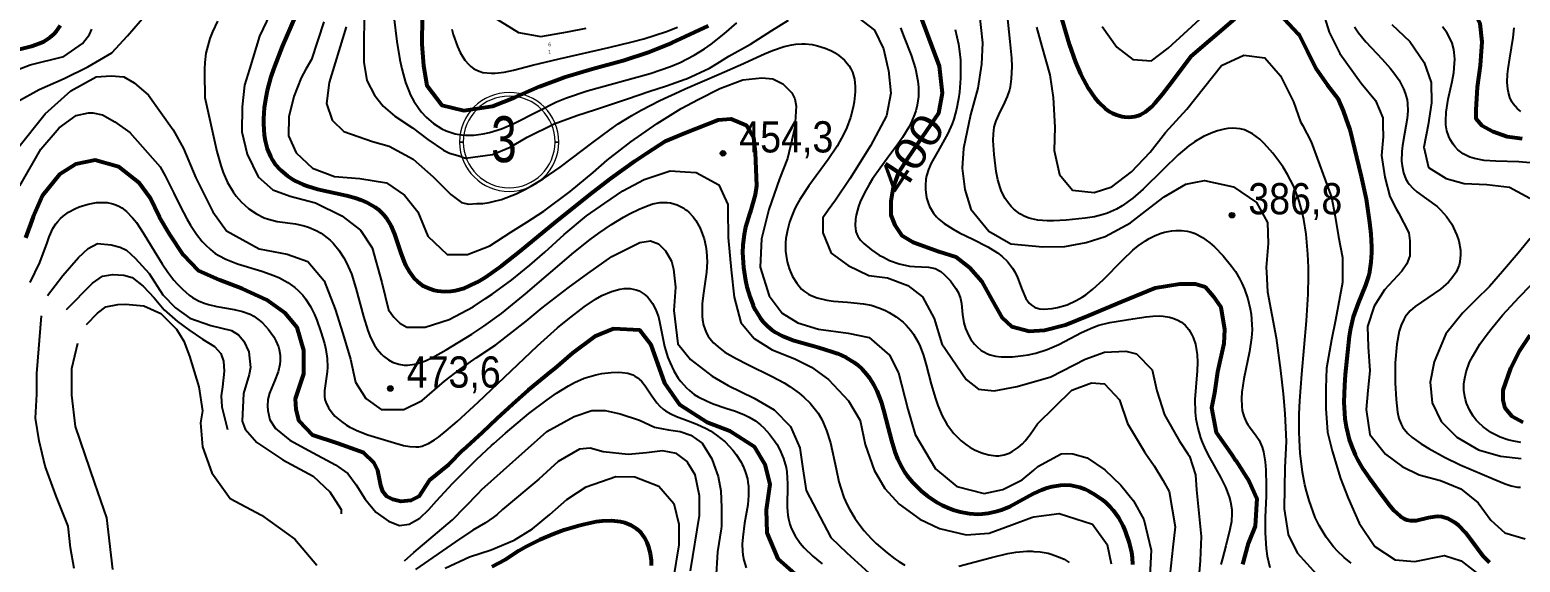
# Model space of a CAD drawing. Header units: metres. Extents: x 545098 to 555652, y 1854398 to 1862642.
# Drawn here: x 549047 to 549858, y 1859486 to 1859776 of the extents above; entities that cross this region are included whole.
import ezdxf
from ezdxf.enums import TextEntityAlignment as Align

# ---------------------------------------------------------------- set-up
doc = ezdxf.new("R2010")
doc.units = ezdxf.units.M
doc.header["$LTSCALE"] = 6.8
for name, color, linetype, lineweight in [('1', 7, 'Continuous', 25), ('2', 7, 'Continuous', 53), ('5', 7, 'Continuous', 13), ('53', 7, 'Continuous', 13)]:
    doc.layers.add(name, color=color, linetype=linetype, lineweight=lineweight)
doc.layers.add('4', color=7, linetype='Continuous')
doc.layers.add('54', color=7, linetype='Continuous')

msp = doc.modelspace()

# ---------------------------------------------------------------- hatches: boundary and pattern name
at = {"layer": '5'}
for points in [[(549425.56, 1859708.25, 1), (549422.56, 1859708.25, 1)], [(549702.73, 1859674.57, 1), (549699.73, 1859674.57, 1)], [(549244.44, 1859580.18, 1), (549241.44, 1859580.18, 1)]]:
    msp.add_hatch(color=256, dxfattribs=at).paths.add_polyline_path(points)

# ---------------------------------------------------------------- linework, layer by layer
at = {"layer": '1'}
for points in [[(549766.16, 1859485.12), (549762.3, 1859488.2), (549758.71, 1859491.61), (549756.48, 1859494.05), (549752.47, 1859499.26), (549748.71, 1859505.59), (549746.61, 1859510), (549745.38, 1859513), (549743.26, 1859519.11), (549741.82, 1859524.23), (549740.99, 1859527.66), (549739.67, 1859534.58), (549738.4, 1859545.05), (549737.97, 1859552.1), (549737.84, 1859556.83), (549737.92, 1859566.34), (549738.21, 1859573.51), (549739.24, 1859587.95), (549741.84, 1859617.04), (549742.74, 1859631.62), (549742.97, 1859641.33), (549742.95, 1859643.57), (549742.93, 1859646.17), (549742.65, 1859653.42), (549741.64, 1859664.26), (549740.34, 1859672.32), (549739.48, 1859676.3), (549737.89, 1859682.15), (549735.9, 1859687.82), (549734.73, 1859690.57), (549731.56, 1859696.74), (549729.11, 1859700.71), (549727.32, 1859703.31), (549723.41, 1859708.42), (549718.86, 1859713.57), (549716.39, 1859715.92), (549712.41, 1859718.91), (549709.57, 1859720.43), (549708.1, 1859721.01), (549705.8, 1859721.64), (549701.73, 1859721.99), (549698.94, 1859721.78), (549697.08, 1859721.49), (549693.41, 1859720.58), (549690.74, 1859719.67), (549685.66, 1859717.37), (549680.88, 1859714.5), (549680.73, 1859714.39), (549677.83, 1859712.34), (549672.01, 1859707.51), (549663.72, 1859699.52), (549652.88, 1859688.75), (549647.27, 1859683.87), (549641.37, 1859679.64), (549638.28, 1859677.86), (549633.41, 1859675.67), (549631.1, 1859674.89), (549626.31, 1859673.7), (549621.34, 1859672.88), (549611.05, 1859671.9), (549604.09, 1859671.48), (549600.64, 1859671.46), (549595.59, 1859671.85), (549592.32, 1859672.52), (549590.74, 1859672.99), (549588.41, 1859673.91), (549585.73, 1859675.37), (549582.46, 1859677.84), (549581, 1859679.26), (549578.93, 1859681.79), (549577.75, 1859683.61), (549575.82, 1859687.52), (549575.05, 1859689.59), (549573.81, 1859693.91), (549572.92, 1859698.41), (549571.78, 1859707.63), (549571.26, 1859715.23), (549571.35, 1859718.92), (549571.84, 1859722.51), (549572.27, 1859724.26), (549572.83, 1859725.97), (549574.27, 1859729.31), (549577.62, 1859735.91), (549579.1, 1859739.26), (549580.12, 1859742.4), (549580.63, 1859744.53), (549581.27, 1859748.89), (549581.5, 1859755.59), (549581.29, 1859760.13), (549580.44, 1859769.26), (549577.36, 1859799.07)], [(549745.99, 1859800.69), (549754.16, 1859774.25), (549759.93, 1859762.71), (549771.54, 1859746.44), (549779.41, 1859737.04), (549783.44, 1859727.59), (549783.47, 1859723.57), (549783.53, 1859717.24), (549782.63, 1859707.09), (549784.49, 1859695.35), (549787.17, 1859684.68), (549790.73, 1859678.01), (549791.88, 1859675.85), (549797.59, 1859664.93), (549798.13, 1859660.57), (549798.13, 1859652.38), (549796.5, 1859648.01), (549793.77, 1859644.19), (549784.26, 1859634.01), (549778.74, 1859625.01), (549775.06, 1859613.98), (549775.46, 1859602.82), (549776.39, 1859589.9), (549775.24, 1859579.18), (549774.27, 1859568.7), (549776.24, 1859555.16), (549784.81, 1859544.46), (549793.97, 1859537.67), (549803.17, 1859533.13), (549814.75, 1859530.16), (549825.88, 1859525.64), (549835.26, 1859517.91), (549842.17, 1859508.5), (549849.86, 1859501.53), (549860.92, 1859498.39)], [(549039.87, 1859736.54), (549051.76, 1859743.03), (549065.28, 1859748.98), (549078.25, 1859755.47), (549091.22, 1859763.05), (549099.87, 1859772.24), (549110.09, 1859784.27)], [(549177.55, 1859784.18), (549171.73, 1859772.06), (549166.24, 1859754.13), (549163.57, 1859745.39), (549162.3, 1859733.66), (549162.06, 1859720), (549164.97, 1859707.83), (549170.9, 1859695.55), (549178.9, 1859688.44), (549188.36, 1859685), (549202.13, 1859681.28), (549216.45, 1859674.31), (549226.61, 1859666.35), (549233, 1859656.83), (549238.31, 1859637.97), (549241.88, 1859623.03), (549244.9, 1859619.07), (549248.18, 1859615.79), (549252, 1859613.61), (549261.82, 1859613.61), (549275.02, 1859617.71), (549288.12, 1859624.7), (549294.73, 1859629.18), (549298.37, 1859631.65), (549309.17, 1859639.31), (549318.82, 1859647.3), (549326.98, 1859654.48), (549337.55, 1859664.01), (549349.78, 1859674.22), (549359.72, 1859681.13), (549369.52, 1859687.88), (549381.13, 1859694.05), (549395.3, 1859698.78), (549403.56, 1859698.22), (549409.52, 1859697.82), (549421.76, 1859691.07), (549426.7, 1859680.41), (549426.72, 1859677.25), (549426.82, 1859662.52), (549428.5, 1859644.81), (549430.15, 1859629.95), (549433.74, 1859616.12), (549441.13, 1859607.51), (549450.93, 1859601.25), (549463.25, 1859596.41), (549472.37, 1859591.81), (549481.58, 1859585.17), (549492.51, 1859573.5), (549498.74, 1859562.68), (549501.59, 1859549.72), (549506.47, 1859535.72), (549512.27, 1859525.81), (549519.97, 1859517.24), (549531.29, 1859508.94), (549542.04, 1859503.91), (549556.57, 1859500.45), (549568.97, 1859501.49), (549581.44, 1859505.86), (549592.03, 1859510), (549593.27, 1859510.25), (549607.17, 1859512.06), (549625.3, 1859506.29), (549633.3, 1859495.21)], [(549228.92, 1859785.36), (549228.5, 1859771.47), (549228.5, 1859758), (549230.18, 1859747.89), (549234.39, 1859739.9), (549239.01, 1859734), (549245.33, 1859728.53), (549255, 1859722.21), (549263.42, 1859715.9), (549271.83, 1859710.01), (549275.2, 1859708.32), (549279.7, 1859707.1), (549283.93, 1859705.69), (549298.5, 1859707.63), (549308.27, 1859711.71), (549317.41, 1859717.13), (549332.18, 1859724.29), (549344.58, 1859728.81), (549354.59, 1859732.13), (549372.02, 1859738.01), (549383.69, 1859741.98), (549393.25, 1859745.09), (549403.56, 1859748.62), (549404.16, 1859748.83), (549416.72, 1859754.63), (549420.97, 1859757.25), (549427.32, 1859761.16), (549439.02, 1859767.66), (549450.61, 1859775.09), (549459.73, 1859780.82)], [(549495.04, 1859784.29), (549506.58, 1859775.35), (549511.48, 1859765.2), (549513.33, 1859757.25), (549513.56, 1859756.24), (549514.22, 1859753.4), (549515.43, 1859741.11), (549513.19, 1859728.75), (549504.33, 1859712.35), (549493.11, 1859694.42), (549485.28, 1859682.85), (549481.31, 1859677.25), (549478.4, 1859673.1), (549478.43, 1859664.96), (549482.94, 1859653.99), (549492.17, 1859647.14), (549503.45, 1859641.7), (549513.58, 1859640.55), (549524.71, 1859636.36), (549532.77, 1859630.05), (549539.12, 1859618.3), (549543.33, 1859604.54), (549556.45, 1859585.13), (549563.18, 1859579.84), (549571.83, 1859578.88), (549584.33, 1859581.28), (549602.59, 1859586.57), (549621.33, 1859596.19), (549631.91, 1859600.04), (549643.44, 1859600.52), (549649.21, 1859599.08), (549657.86, 1859590.42), (549660.26, 1859578.88), (549664.59, 1859565.9), (549672.76, 1859551.47), (549677.18, 1859544.63), (549678.04, 1859543.29), (549681.41, 1859533.2), (549681.89, 1859525.02), (549684.5, 1859499.67), (549683.88, 1859486.6), (549682.84, 1859473)], [(549563.67, 1859785.18), (549565.37, 1859768.54), (549564.79, 1859756.84), (549562.8, 1859743.72), (549558.9, 1859729.29), (549554.97, 1859710.92), (549554.29, 1859700.15), (549555.74, 1859688.51), (549559.13, 1859677.88), (549568.8, 1859665.9), (549580.89, 1859659.07), (549598.22, 1859657.39), (549610.16, 1859657.47), (549621.87, 1859659.71), (549632.19, 1859663.07), (549645.99, 1859670.43), (549654.24, 1859676.85), (549664.39, 1859684.59), (549676.06, 1859691.4), (549680.73, 1859692.35), (549686.2, 1859693.47), (549702.16, 1859690.06), (549714.59, 1859681.54), (549720.53, 1859670.56), (549721.02, 1859659.14), (549719.95, 1859646.12), (549720.08, 1859643.57), (549720.65, 1859632.83), (549725.39, 1859607.85), (549727.73, 1859589.91), (549729.12, 1859577.23), (549730.1, 1859566.57), (549730.85, 1859551.29), (549730.02, 1859537.24), (549729.79, 1859526.11), (549729.6, 1859514.68), (549731.94, 1859500.69), (549736.8, 1859490.66), (549747.25, 1859479.1)], [(549630.61, 1859777.35), (549638.6, 1859766.14), (549647.22, 1859759.39), (549657.46, 1859758.61), (549666.46, 1859765.47), (549674.98, 1859773.31), (549685.92, 1859783.38)], [(549034.1, 1859751.5), (549046.8, 1859756.53), (549065.05, 1859761.03), (549075.23, 1859768.08), (549079.05, 1859772.99), (549080.43, 1859775.93)], [(549148.77, 1859780.31), (549146.16, 1859774.45), (549144.58, 1859770.75), (549142.4, 1859762.92), (549141.93, 1859757.7), (549141.79, 1859754.13), (549141.71, 1859751.95), (549141.9, 1859738.77), (549148.4, 1859709.26), (549150.58, 1859701.57), (549151.91, 1859697.82), (549154.3, 1859692.38), (549157.28, 1859687.27), (549159.03, 1859684.87), (549161.88, 1859681.64), (549163.44, 1859680.14), (549165.93, 1859678.05), (549169.97, 1859675.34), (549174.3, 1859673.21), (549176.56, 1859672.4), (549181.37, 1859671.23), (549191.21, 1859669.79), (549196.05, 1859668.82), (549198.41, 1859668.12), (549202.62, 1859666.31), (549205.28, 1859664.77), (549206.97, 1859663.6), (549210.13, 1859660.98), (549211.85, 1859659.26), (549214.93, 1859655.51), (549217.58, 1859651.42), (549219.12, 1859648.55), (549221.71, 1859642.56), (549224.19, 1859634.89), (549228.24, 1859619.36), (549230.67, 1859611.75), (549232.18, 1859608.03), (549234.38, 1859603.71), (549235.7, 1859601.68), (549238.04, 1859598.88), (549239.25, 1859597.76), (549241.94, 1859595.79), (549244.13, 1859594.62), (549247.57, 1859593.41), (549250.44, 1859592.98), (549252.37, 1859592.95), (549256.25, 1859593.44), (549258.19, 1859593.93), (549262.06, 1859595.29), (549265.91, 1859597.05), (549273.41, 1859601.22)], [(549206.77, 1859779.81), (549199.96, 1859759.46), (549196.99, 1859754.13), (549194.37, 1859749.42), (549190.37, 1859739.27), (549187.6, 1859728.15), (549187.43, 1859717.82), (549191.74, 1859708.52), (549200.51, 1859700.24), (549212.49, 1859695.67), (549226.26, 1859694.49), (549240.81, 1859692.15), (549250.65, 1859685.57), (549257.94, 1859676.48), (549263.36, 1859663.19), (549273.93, 1859653.22), (549284.88, 1859653.12), (549297.13, 1859657.95), (549308.6, 1859665.36), (549317.3, 1859670.71), (549326.55, 1859676.75), (549340.93, 1859687.53), (549353.3, 1859697.92), (549361.05, 1859704.57), (549373.94, 1859714.54), (549388.26, 1859724.53), (549401.39, 1859732.62), (549410.61, 1859737.55), (549422.4, 1859743.59), (549434.83, 1859748.27), (549445.32, 1859749.39), (549451.15, 1859748.94), (549456.61, 1859746.21), (549461.52, 1859741.29), (549463.15, 1859738.02), (549464, 1859733.91), (549463.19, 1859722.4), (549459.23, 1859705.43), (549454.86, 1859694.43), (549449.13, 1859677.72), (549445.06, 1859661.69), (549444.25, 1859646.22), (549449.31, 1859630.66), (549456.33, 1859621.21), (549464.9, 1859615.92), (549476.09, 1859612.52), (549492.21, 1859610.37), (549503.6, 1859607.95), (549514.75, 1859598.37), (549519.58, 1859588.65), (549524.83, 1859569), (549528.73, 1859555.21), (549539.73, 1859536.42), (549551.51, 1859526.91), (549566.26, 1859523)], [(549218.84, 1859777.26), (549209.63, 1859746.87), (549208.19, 1859735.33), (549211.28, 1859726.43), (549217.59, 1859720.12), (549233.18, 1859714.65), (549242.31, 1859712.25), (549255.29, 1859705.03), (549266.34, 1859695.42), (549275.95, 1859685.8), (549281.72, 1859681.47), (549285.57, 1859680.51), (549290.05, 1859681), (549293.39, 1859681.04), (549296.74, 1859681.48), (549298.98, 1859681.96), (549303.41, 1859683.22), (549311.39, 1859686.28), (549316.48, 1859688.72), (549319.78, 1859690.49), (549326.21, 1859694.35), (549335.5, 1859700.72), (549353.46, 1859714.43), (549362.48, 1859721.11), (549367.08, 1859724.26), (549374.46, 1859728.88), (549379.49, 1859731.74), (549389.78, 1859737.08)], [(549244.8, 1859782.62), (549246.56, 1859769.26), (549248.14, 1859759.2), (549249.14, 1859754.23), (549251.15, 1859746.94), (549252.92, 1859742.24), (549253.97, 1859739.95), (549255.77, 1859736.61), (549258.44, 1859732.61), (549259.94, 1859730.72), (549262.38, 1859728.04), (549266.46, 1859724.49), (549270.99, 1859721.63), (549273.41, 1859720.5), (549278.26, 1859718.96), (549281.61, 1859718.38), (549283.87, 1859718.17), (549288.41, 1859718.17), (549293.52, 1859718.81), (549296.87, 1859719.56), (549303.41, 1859721.66), (549310.23, 1859724.57), (549323.43, 1859731.33), (549333.41, 1859736.25), (549338.84, 1859738.51), (549350.03, 1859742.32), (549384.37, 1859751.77), (549395.41, 1859755.54), (549400.73, 1859757.76), (549408.41, 1859761.65), (549414.05, 1859765.18), (549417.69, 1859767.76), (549424.75, 1859773.34), (549431.61, 1859779.32)], [(549276.51, 1859775.82), (549277.22, 1859773.06), (549279.51, 1859766.4), (549280.97, 1859763.26), (549283.57, 1859759.03), (549285.6, 1859756.65), (549286.7, 1859755.62), (549288.47, 1859754.31), (549291.32, 1859752.94), (549293.36, 1859752.35), (549297.76, 1859751.86), (549300.1, 1859751.91), (549304.97, 1859752.47), (549310.04, 1859753.51), (549320.39, 1859756.23), (549334.8, 1859759.83), (549361.87, 1859765.87), (549374.7, 1859768.97), (549380.98, 1859770.69), (549393.31, 1859774.67), (549399.39, 1859777.01)], [(549298.95, 1859782.55), (549312.79, 1859774.02), (549324.98, 1859771.92), (549339.48, 1859774.49), (549349.49, 1859776.39)], [(549520.75, 1859776.59), (549522.69, 1859771.4), (549526.51, 1859761.65), (549528.87, 1859754.26), (549530.19, 1859747.62), (549530.53, 1859744.25), (549530.53, 1859739.26), (549529.86, 1859734.45), (549529.06, 1859731.37), (549528.38, 1859729.35), (549526.73, 1859725.42), (549525.26, 1859722.54), (549521.84, 1859716.91), (549519.28, 1859713.21), (549513.56, 1859705.51), (549509.59, 1859700.18), (549505.56, 1859694.36), (549503.68, 1859691.35)], [(549550.43, 1859775.64), (549552.3, 1859767.77), (549552.94, 1859763.79), (549553.38, 1859758.97), (549553.49, 1859755.73), (549553.37, 1859749.21), (549552.8, 1859741.63), (549552.31, 1859737.87), (549551.26, 1859732.31), (549549.75, 1859726.89), (549548.81, 1859724.26), (549546.53, 1859719.15), (549541.04, 1859709.26), (549537.52, 1859702.83), (549536.07, 1859699.5), (549534.98, 1859696.05), (549534.61, 1859694.26), (549534.27, 1859690.85), (549534.3, 1859688.54), (549534.94, 1859683.99), (549535.92, 1859680.77), (549536.57, 1859679.26), (549538.68, 1859675.73), (549540.42, 1859673.65), (549541.71, 1859672.37), (549544.56, 1859670.01), (549549.38, 1859666.91), (549552.86, 1859665.04), (549560.17, 1859661.5), (549568.39, 1859657.33), (549573.49, 1859654.13), (549575.85, 1859652.32), (549579.06, 1859649.28), (549581.8, 1859645.77), (549582.96, 1859643.81), (549584.45, 1859640.6), (549586.96, 1859633.88), (549589.04, 1859629.28), (549590.8, 1859626.75), (549591.85, 1859625.72), (549593.68, 1859624.53), (549594.6, 1859624.15), (549596.63, 1859623.66), (549598.82, 1859623.46), (549603.41, 1859623.75), (549606.21, 1859624.25), (549611.52, 1859625.82), (549616.48, 1859628.08), (549619.6, 1859629.92), (549621.61, 1859631.28), (549625.49, 1859634.26), (549631.1, 1859639.36), (549641.82, 1859650.33), (549647.29, 1859655.51), (549650.14, 1859657.87), (549654.09, 1859660.7), (549656.15, 1859661.94), (549659.36, 1859663.56), (549662.74, 1859664.84), (549664.5, 1859665.35), (549668.59, 1859666.1), (549670.68, 1859666.27), (549673.82, 1859666.24), (549676.91, 1859665.84), (549678.41, 1859665.5), (549680.73, 1859664.74), (549680.76, 1859664.73), (549682.27, 1859664.08), (549685.18, 1859662.51), (549689.26, 1859659.56), (549691.81, 1859657.3), (549696.53, 1859652.37), (549701.07, 1859646.83), (549703.09, 1859643.94), (549705.57, 1859639.76), (549706.67, 1859637.58), (549708.15, 1859634.22), (549709.95, 1859628.98), (549711.23, 1859623.53), (549711.68, 1859620.74), (549712.15, 1859615.05), (549712.18, 1859612.16), (549711.94, 1859607.78), (549710.87, 1859600.3), (549707.75, 1859585.44), (549706.65, 1859578.28), (549706.41, 1859574.82), (549706.56, 1859570.36), (549706.88, 1859568.21), (549707.69, 1859565.08), (549708.98, 1859562.09), (549709.81, 1859560.65), (549711.16, 1859558.74), (549714.13, 1859554.97)], [(549594.76, 1859776.92), (549597.67, 1859766.39), (549602.06, 1859750.99), (549603.89, 1859738.77), (549604.76, 1859722.51), (549604.46, 1859709.74), (549607.33, 1859696.69), (549614.41, 1859688.2), (549626.18, 1859687), (549635.75, 1859690.11), (549646.48, 1859698.23), (549656.76, 1859708.97), (549665.01, 1859719.64), (549676.64, 1859732.42), (549695.52, 1859756.04), (549707.66, 1859761.67), (549719.14, 1859760.31), (549727.75, 1859750.54), (549734.68, 1859736.28), (549738.62, 1859725.49), (549739.63, 1859723.57), (549744.38, 1859714.5), (549755.5, 1859684.44), (549757.42, 1859673.89), (549759.24, 1859662.86), (549761.41, 1859651.55), (549761.45, 1859643.57), (549761.48, 1859637.93), (549757.63, 1859617.48), (549755.45, 1859606.76), (549752.73, 1859591.36), (549752.32, 1859580.38), (549752.4, 1859569.29), (549753.34, 1859556.4), (549755.84, 1859546.25)], [(549768.04, 1859777.26), (549770.21, 1859773.84), (549774.11, 1859768.97), (549783.03, 1859759.54), (549787.43, 1859754.67), (549789.48, 1859752.12), (549792.26, 1859748.11), (549794.69, 1859743.49), (549795.63, 1859741.1)], [(549788.37, 1859778.4), (549798.14, 1859769.23), (549805.94, 1859757.78), (549809.73, 1859746.82), (549809.89, 1859735.83), (549808.14, 1859723.87), (549805.67, 1859711.71), (549808.2, 1859700.59), (549817.92, 1859694.51), (549827.64, 1859691.85), (549840.11, 1859691.23), (549852.35, 1859689.84), (549863.53, 1859683.94)], [(549857.47, 1859703.66), (549844.9, 1859703.95), (549838.59, 1859704.43), (549833.29, 1859705.43), (549830.75, 1859706.25), (549827.17, 1859708.02), (549824.32, 1859710.21), (549822.65, 1859711.94), (549821.65, 1859713.19), (549819.99, 1859715.83), (549819.27, 1859717.36), (549818.25, 1859720.52), (549817.72, 1859723.8), (549817.62, 1859726.04), (549817.86, 1859730.63), (549819.05, 1859737.74), (549821.16, 1859747.46), (549822.02, 1859752.33), (549822.5, 1859757.17), (549822.53, 1859759.56), (549822.27, 1859763.11), (549821.99, 1859764.84), (549821.08, 1859768.22), (549820.13, 1859770.66), (549818.27, 1859774.11), (549815.97, 1859777.21)], [(549858.54, 1859731.07), (549856.67, 1859732.56), (549854.33, 1859735.17), (549853.62, 1859736.29), (549852.51, 1859738.73), (549851.76, 1859741.38), (549851.44, 1859743.22), (549851.16, 1859747), (549851.3, 1859751.37), (549851.6, 1859754.28), (549852.51, 1859760.06), (549854.45, 1859771.31), (549854.84, 1859776.67)], [(549389.78, 1859737.08), (549400.32, 1859742.02), (549403.56, 1859743.43), (549421.95, 1859751.4), (549435.19, 1859757.25), (549438.41, 1859758.67), (549446.77, 1859762.49), (549450.98, 1859764.24), (549457.33, 1859766.39), (549461.62, 1859767.36), (549463.78, 1859767.67), (549467.04, 1859767.88), (549468.92, 1859767.85), (549472.7, 1859767.46), (549475.53, 1859766.89), (549479.72, 1859765.56), (549483.11, 1859764.05), (549484.75, 1859763.15), (549487.08, 1859761.64), (549490.21, 1859759.01), (549491.68, 1859757.25), (549492.76, 1859755.95), (549493.77, 1859754.26), (549494.58, 1859752.47), (549495.63, 1859748.66), (549496.05, 1859744.61), (549496.03, 1859741.84), (549495.44, 1859736.29), (549494.9, 1859733.37), (549493.43, 1859727.72), (549491.48, 1859722.31), (549489.93, 1859718.82), (549486.3, 1859712.14), (549481.39, 1859704.83), (549470.78, 1859690.62), (549465.92, 1859683.18), (549463.78, 1859679.26), (549462.9, 1859677.25), (549461.33, 1859673.68), (549460.32, 1859670.79), (549459.14, 1859666.36), (549458.39, 1859661.85), (549458.2, 1859659.57), (549458.21, 1859654.99), (549458.42, 1859652.69), (549459.02, 1859649.26), (549460.09, 1859645.55), (549460.77, 1859643.73), (549461.99, 1859641.11), (549464.22, 1859637.49), (549466.91, 1859634.37), (549468.41, 1859633.06), (549470.56, 1859631.61), (549472.08, 1859630.8), (549475.31, 1859629.53), (549480.56, 1859628.31), (549484.25, 1859627.82), (549491.9, 1859627.2), (549500.53, 1859626.34), (549504.69, 1859625.54), (549509.56, 1859624.01), (549512.65, 1859622.67), (549514.64, 1859621.64), (549518.46, 1859619.26), (549522.2, 1859616.36), (549523.9, 1859614.75), (549526.42, 1859611.85), (549527.89, 1859609.79), (549530.39, 1859605.36), (549531.45, 1859603.03), (549533.27, 1859598.15), (549534.81, 1859593.07), (549537.52, 1859582.57), (549539.73, 1859574.71), (549541.04, 1859570.87), (549543.41, 1859565.31), (549545.92, 1859560.83), (549547.35, 1859558.71), (549549.72, 1859555.7), (549553.78, 1859551.65), (549556.81, 1859549.3), (549558.43, 1859548.24), (549560.98, 1859546.82), (549564.42, 1859545.32), (549566.19, 1859544.72), (549568.85, 1859544.04), (549572.73, 1859543.58), (549574.25, 1859543.61), (549577.15, 1859544.05), (549579.86, 1859544.97), (549581.58, 1859545.81), (549584.83, 1859548.03), (549587.11, 1859550.1), (549588.57, 1859551.65), (549591.38, 1859555.11), (549595.37, 1859560.99), (549614.12, 1859579.36), (549624.7, 1859583.21), (549631.91, 1859582.73), (549640.08, 1859574.07), (549644.4, 1859561.09)], [(549039.85, 1859710.82), (549054.96, 1859729.77), (549068.9, 1859742.27), (549082.83, 1859749.97), (549091, 1859750.45), (549097.73, 1859749.97), (549103.5, 1859746.6), (549111.19, 1859739.87), (549124.69, 1859720.99), (549130.35, 1859710.9), (549137.06, 1859694.92), (549146.29, 1859676.38), (549153.73, 1859666.04), (549171.56, 1859656.32), (549186.81, 1859653.42), (549198.08, 1859649.4), (549206.99, 1859638.76), (549212.81, 1859623.45), (549217.13, 1859610.19), (549221.2, 1859596.26), (549224.01, 1859583.6), (549229.56, 1859574.83), (549237.98, 1859568.67), (549250.28, 1859568.67), (549260.26, 1859573.59), (549272.46, 1859584.11), (549281.01, 1859590.7), (549289.59, 1859596.98), (549300.47, 1859604.01), (549316.98, 1859616.8), (549325.6, 1859624.19), (549339.8, 1859635.11), (549350.42, 1859642.91), (549363.57, 1859652.12), (549378.82, 1859659.68), (549384.57, 1859660.55), (549388.93, 1859658.91), (549392.75, 1859655.09), (549396.03, 1859649.63), (549397.12, 1859645.26), (549398.26, 1859635.42), (549397.28, 1859622.62), (549399.49, 1859604.5), (549406.39, 1859595.98), (549418.27, 1859586.97), (549426.98, 1859581.84), (549441.12, 1859575.01), (549451.9, 1859568.55), (549460.93, 1859559.51), (549465.98, 1859547.92), (549467.53, 1859536.53), (549469.29, 1859524.7), (549482.87, 1859499.08), (549491.51, 1859490.63), (549503.44, 1859479.87)], [(549795.63, 1859741.1), (549796.61, 1859737.46), (549796.89, 1859735.44), (549797.01, 1859731.4), (549796.64, 1859727.31), (549795.16, 1859718.97), (549794.06, 1859712.54), (549793.72, 1859709.26), (549793.65, 1859704.01), (549793.89, 1859701.42), (549794.66, 1859697.7), (549795.97, 1859694.27), (549796.85, 1859692.7), (549797.7, 1859691.49), (549799.69, 1859689.27), (549801.99, 1859687.25), (549807.11, 1859683.55), (549812.91, 1859679.26), (549814.77, 1859677.57), (549818.1, 1859673.85), (549820.89, 1859669.74), (549822.88, 1859665.79), (549823.7, 1859663.73), (549824.71, 1859660.55), (549825.65, 1859655.5), (549825.77, 1859652.97), (549825.41, 1859649.26), (549824.9, 1859647.32), (549823.26, 1859643.63), (549820.93, 1859640.21), (549819.07, 1859638.09), (549814.81, 1859634.26), (549800.99, 1859624.86), (549798.36, 1859622.56), (549797.18, 1859621.31), (549795.63, 1859619.26), (549794.77, 1859617.83), (549793.38, 1859614.71), (549792.35, 1859611.34), (549791.05, 1859604.26), (549790.17, 1859594.23), (549790.04, 1859587.64), (549790.13, 1859583.23), (549790.63, 1859574.26), (549791.41, 1859567.24), (549792.19, 1859563.87), (549793.38, 1859560.72), (549794.17, 1859559.26), (549794.99, 1859558.03), (549796.93, 1859555.77), (549799.18, 1859553.72), (549804.25, 1859550.1), (549808.44, 1859547.49), (549816.94, 1859542.84), (549825.58, 1859538.71), (549843.41, 1859530.97), (549850.01, 1859528.24), (549853.36, 1859527.19), (549856.72, 1859526.54), (549858.41, 1859526.42)], [(549041.25, 1859690.61), (549052.56, 1859710.54), (549062.65, 1859722.08), (549071.78, 1859728.81), (549078.51, 1859730.25), (549080.91, 1859730.25), (549086.2, 1859729.29), (549092.92, 1859725.44), (549101.09, 1859719.67), (549117.67, 1859700.88), (549120.24, 1859696.08), (549124.96, 1859686.55), (549128.42, 1859679.51), (549132.11, 1859672.62), (549134.13, 1859669.24), (549137.45, 1859664.26), (549140.55, 1859660.26), (549142.24, 1859658.38), (549144.97, 1859655.81), (549147.62, 1859653.81), (549149.5, 1859652.63), (549153.44, 1859650.6), (549159.76, 1859648.14), (549173.01, 1859644.1), (549179.53, 1859641.81), (549182.67, 1859640.44), (549187.15, 1859637.99), (549190.99, 1859635.2), (549192.77, 1859633.62), (549195.21, 1859631.05), (549196.75, 1859629.11), (549199.42, 1859624.94), (549201.65, 1859620.48), (549202.93, 1859617.38), (549205.16, 1859611), (549207.01, 1859604.65), (549207.74, 1859601.45), (549208.47, 1859596.62), (549208.65, 1859591.73), (549208.5, 1859589.26), (549207.05, 1859579.12), (549207.07, 1859575.85), (549207.32, 1859574.26), (549207.76, 1859572.7), (549209.19, 1859569.71), (549211.19, 1859566.93), (549212.77, 1859565.21), (549216.3, 1859562.14), (549219.03, 1859560.26), (549220.89, 1859559.15), (549222.44, 1859558.39), (549224.74, 1859557.25), (549230.75, 1859554.97), (549243.41, 1859551.2), (549250.18, 1859549.23), (549253.53, 1859548.58), (549256.81, 1859548.38), (549258.41, 1859548.51), (549260.19, 1859548.87), (549261, 1859549.18), (549263.66, 1859550.19), (549267, 1859552.15), (549269.17, 1859553.7), (549273.41, 1859557.13), (549279.39, 1859562.29), (549290.83, 1859572.69), (549323.13, 1859603.49), (549334.05, 1859613.19), (549339.67, 1859617.85), (549348.41, 1859624.59), (549354.69, 1859628.88), (549358.03, 1859630.78), (549363.41, 1859633.1), (549367.91, 1859634.29), (549370.21, 1859634.61), (549373.62, 1859634.63), (549376.88, 1859634.01), (549378.41, 1859633.42), (549381.24, 1859631.66), (549382.91, 1859630.14), (549383.93, 1859629.01), (549385.71, 1859626.55), (549387.01, 1859624.18), (549387.74, 1859622.55), (549388.89, 1859619.19), (549389.76, 1859615.71), (549391.11, 1859608.53), (549392.24, 1859603.08), (549394.07, 1859597.04), (549395.25, 1859594.11), (549397.32, 1859589.87), (549399.76, 1859585.9), (549401.13, 1859584.05), (549404.13, 1859580.63), (549405.77, 1859579.09), (549408.41, 1859577.01), (549410.63, 1859575.59), (549415.39, 1859573.21), (549418.73, 1859571.89), (549425.62, 1859569.54)], [(549863.65, 1859703.09), (549857.47, 1859703.66)], [(549503.68, 1859691.35), (549501.09, 1859686.69), (549498.87, 1859681.8), (549497.92, 1859679.26), (549497.35, 1859677.25), (549496.61, 1859674.66), (549496.21, 1859672.36), (549496.03, 1859668.97), (549496.49, 1859665.77), (549497.01, 1859664.26), (549497.55, 1859663.15), (549498.96, 1859661.07), (549500.73, 1859659.16), (549504.9, 1859655.75), (549509.21, 1859652.9), (549511.43, 1859651.64), (549514.83, 1859649.98), (549520.1, 1859648.05), (549525.58, 1859646.88), (549528.41, 1859646.6), (549536.04, 1859646.27), (549539.62, 1859645.47), (549542.7, 1859643.85), (549544.57, 1859642.37), (549547.96, 1859638.8), (549550.91, 1859634.75), (549552.11, 1859632.62), (549553.42, 1859629.27), (549554.01, 1859626.44), (549554.58, 1859620.55), (549555.21, 1859616.05), (549556.11, 1859612.87), (549557.94, 1859608.8), (549559.11, 1859606.9), (549561.13, 1859604.26), (549562.26, 1859603.06), (549564.73, 1859600.97), (549566.06, 1859600.09), (549568.17, 1859599.01), (549569.56, 1859598.49), (549572.47, 1859597.77), (549575.49, 1859597.43), (549581.66, 1859597.51), (549587.46, 1859598.12), (549590.3, 1859598.59), (549594.49, 1859599.51), (549600.6, 1859601.44), (549606.91, 1859604.22), (549619.25, 1859610.63), (549625.54, 1859613.46), (549628.77, 1859614.61), (549634.82, 1859616.14), (549647.29, 1859618.14), (549654.57, 1859619.27), (549658.22, 1859619.64), (549661.9, 1859619.72), (549663.75, 1859619.6), (549667.26, 1859619.05), (549668.98, 1859618.59), (549671.45, 1859617.65), (549673.72, 1859616.38), (549674.76, 1859615.61), (549675.84, 1859614.64), (549677.71, 1859612.42), (549679.23, 1859609.87), (549680.06, 1859608.06), (549681.31, 1859604.26), (549681.98, 1859600.95), (549682.24, 1859598.74), (549682.43, 1859594.31), (549682.27, 1859589.87), (549681.48, 1859580.96), (549681.05, 1859574.26), (549681.25, 1859567.22), (549681.65, 1859563.72), (549682.64, 1859558.52), (549684.12, 1859553.41), (549685.05, 1859550.89), (549686.25, 1859548.1), (549687.99, 1859544.63), (549689.01, 1859542.61), (549695.01, 1859531.86), (549697.69, 1859526.51), (549699.79, 1859521.12), (549700.53, 1859518.4), (549701.16, 1859514.26), (549701.24, 1859512.12), (549700.93, 1859507.79), (549700.16, 1859503.4), (549697.83, 1859494.46), (549696.01, 1859487.67), (549695.27, 1859484.26)], [(549046.78, 1859637.91), (549052.09, 1859648.83), (549056.11, 1859659.52), (549057.08, 1859662.82), (549059.08, 1859667.27), (549060.8, 1859669.92), (549061.79, 1859671.15), (549063.41, 1859672.87), (549064.77, 1859674.08), (549067.76, 1859676.24), (549071.08, 1859678.06), (549073.44, 1859679.08), (549078.41, 1859680.62), (549082.99, 1859681.41), (549085.29, 1859681.56), (549088.66, 1859681.42), (549091.88, 1859680.8), (549093.41, 1859680.29), (549095.49, 1859679.32), (549096.8, 1859678.53), (549099.27, 1859676.63), (549102.62, 1859673.16), (549104.67, 1859670.54), (549108.41, 1859664.94), (549112.88, 1859657.57), (549118.67, 1859648.07), (549121.73, 1859643.56), (549125.04, 1859639.26), (549126.82, 1859637.21), (549129.69, 1859634.26), (549133.33, 1859631.11), (549135.29, 1859629.72), (549138.41, 1859627.93), (549141.64, 1859626.61), (549143.87, 1859625.93), (549148.49, 1859624.9), (549157.88, 1859623.29), (549162.41, 1859622.21), (549166.68, 1859620.6), (549168.68, 1859619.52), (549171.51, 1859617.48), (549173.27, 1859615.89), (549176.5, 1859612.34), (549179.41, 1859608.34), (549180.63, 1859606.21), (549182.01, 1859602.85), (549182.4, 1859601.4), (549182.87, 1859598.4), (549182.92, 1859595.34), (549182.73, 1859593.29), (549181.86, 1859589.26), (549179.88, 1859584.18), (549177.09, 1859577.61), (549176.22, 1859574.26), (549176.01, 1859570.66), (549176.21, 1859568.2), (549177.24, 1859563.2), (549180.36, 1859558.47), (549188.13, 1859551.99), (549198.48, 1859546.48), (549213.05, 1859538.71), (549219.85, 1859533.85), (549224.38, 1859527.7), (549229.23, 1859519.93), (549235.06, 1859512.8), (549241.86, 1859507.94), (549248.01, 1859505.67), (549253.19, 1859506.32), (549259.01, 1859509.56), (549263.96, 1859514.32), (549268.14, 1859519.09), (549276.71, 1859528.38), (549290.07, 1859541.73), (549298.11, 1859549.18), (549299.28, 1859550.26), (549305.56, 1859555.79), (549318.41, 1859566.51), (549328.28, 1859574.11), (549333.41, 1859577.7), (549339.89, 1859581.71), (549343.24, 1859583.5), (549348.41, 1859585.78), (549354.75, 1859587.73), (549358.04, 1859588.39), (549363.15, 1859588.99), (549367.23, 1859589.09), (549369.26, 1859588.97), (549372.19, 1859588.51), (549374.9, 1859587.63), (549376.15, 1859587), (549377.41, 1859586.18), (549379.65, 1859584.14), (549381.64, 1859581.71), (549385.27, 1859576.26), (549388.11, 1859572.3), (549389.7, 1859570.54), (549391.54, 1859568.93), (549392.86, 1859567.98), (549395.69, 1859566.34), (549398.71, 1859564.95), (549405.07, 1859562.56)], [(549273.41, 1859601.22), (549287.37, 1859609.83), (549293.92, 1859614.21), (549303.41, 1859621.09), (549313.43, 1859629.18), (549316.61, 1859631.75), (549342.84, 1859654.18), (549351.82, 1859661.32), (549356.4, 1859664.72), (549363.41, 1859669.56), (549369.85, 1859673.54), (549373.19, 1859675.38), (549378.41, 1859677.93), (549383.38, 1859679.92), (549385.92, 1859680.7), (549389.77, 1859681.47), (549393.61, 1859681.58), (549395.51, 1859681.35), (549399.07, 1859680.3), (549401.33, 1859679.21), (549402.76, 1859678.33), (549403.56, 1859677.71), (549404.14, 1859677.25), (549405.41, 1859676.26), (549407.88, 1859673.62), (549409.29, 1859671.69), (549411.64, 1859667.49), (549412.47, 1859665.57), (549413.82, 1859661.62), (549414.76, 1859657.54), (549415.17, 1859654.79), (549415.46, 1859649.26), (549415.1, 1859643.55), (549413.46, 1859632.19), (549412.81, 1859626.44), (549412.67, 1859623.51), (549412.76, 1859619.57), (549412.96, 1859617.62), (549413.48, 1859614.76), (549414.88, 1859610.73), (549416, 1859608.72), (549416.87, 1859607.46), (549418.9, 1859605.1), (549422.49, 1859601.94), (549425.16, 1859600.05), (549430.83, 1859596.68), (549437.59, 1859593.21), (549450.87, 1859586.77), (549457.31, 1859583.25), (549460.45, 1859581.29), (549465.61, 1859577.57), (549468.06, 1859575.52), (549471.49, 1859572.21), (549474.53, 1859568.62), (549475.88, 1859566.72), (549477.67, 1859563.73), (549478.71, 1859561.65), (549480.49, 1859557.35), (549482.56, 1859550.57), (549485.64, 1859536.41), (549487.25, 1859529.33), (549488.21, 1859525.86), (549489.95, 1859520.79), (549491.64, 1859516.9), (549492.92, 1859514.39), (549495.84, 1859509.54), (549497.45, 1859507.21), (549500.97, 1859502.72), (549504.84, 1859498.46), (549507.58, 1859495.75), (549513.41, 1859490.64), (549517.59, 1859487.43), (549519.76, 1859485.97), (549523.11, 1859484.05)], [(549863.56, 1859661.83), (549857.03, 1859653.98), (549848.54, 1859643.87), (549841.42, 1859635.74), (549834.07, 1859628.54), (549826.84, 1859621.25), (549817.75, 1859609.89), (549811.38, 1859594.69), (549809.2, 1859583.64), (549810.35, 1859572.46), (549815.12, 1859562.25), (549823.64, 1859553.67), (549835.58, 1859546.79), (549847.42, 1859543.43), (549858.8, 1859542.14)], [(549056.16, 1859630.93), (549064.59, 1859641.7), (549073.21, 1859651.63), (549078.48, 1859656.45), (549083.56, 1859659.08), (549090.94, 1859658.39), (549095.79, 1859657.26), (549099.2, 1859655.59), (549104.05, 1859651.1), (549111.54, 1859642.83), (549119.13, 1859631.23), (549125.9, 1859624.22), (549133.83, 1859618.59), (549145.1, 1859614.57), (549156.4, 1859611.75), (549160.29, 1859609.48), (549163.2, 1859605.92), (549165.79, 1859600.09), (549166.76, 1859591.67), (549166.12, 1859587.78), (549162.94, 1859577.43), (549162.22, 1859562.44), (549163.85, 1859557.99), (549170.32, 1859550.86), (549184.45, 1859541.37), (549200.91, 1859532.44), (549210.04, 1859523.88), (549216.12, 1859514.32), (549216.07, 1859511.93)], [(549066.52, 1859623.22), (549080.74, 1859637.5), (549086.2, 1859641.29), (549091.72, 1859642.25), (549097.73, 1859642.01), (549102.3, 1859640.57), (549108.3, 1859636), (549114.31, 1859629.51), (549119.84, 1859623.02), (549127.04, 1859616.77), (549133.29, 1859612.2), (549140.74, 1859607.15), (549147.23, 1859603.06), (549150.59, 1859599.22), (549152.03, 1859595.13), (549152.51, 1859589.6), (549151.57, 1859581.1), (549150.9, 1859576.13), (549151.23, 1859570.3), (549154.31, 1859557.89)], [(549858.63, 1859550.81), (549853.8, 1859551.66), (549851.44, 1859552.28), (549847.22, 1859553.78), (549845.18, 1859554.7), (549842.22, 1859556.31), (549842.07, 1859556.42), (549838.11, 1859559.26), (549835.49, 1859561.71), (549834.29, 1859563.04), (549832.63, 1859565.17), (549830.52, 1859568.6), (549828.93, 1859572.28), (549828.35, 1859574.2), (549827.99, 1859575.84), (549827.59, 1859579.2), (549827.6, 1859582.59), (549827.82, 1859584.84), (549828.73, 1859589.26), (549830.66, 1859594.52), (549832.33, 1859597.87), (549836.26, 1859604.26), (549840.16, 1859609.73), (549842.89, 1859613.26), (549848.6, 1859620.09), (549857.66, 1859629.95), (549870.13, 1859642.78)], [(549077.53, 1859615.03), (549083.49, 1859621.31), (549088.06, 1859624.75), (549094.5, 1859626), (549098.68, 1859626.04), (549108.77, 1859625.21), (549117.99, 1859621.1), (549126.49, 1859612.47), (549130.51, 1859605.92), (549133.66, 1859597.8), (549138.7, 1859581.14), (549140.63, 1859568.07), (549139.64, 1859561.49), (549140.65, 1859548.41), (549145.67, 1859534.33), (549155.73, 1859520.24), (549172.82, 1859511.18), (549190.92, 1859498.1), (549202.98, 1859484.02)], [(549070.7, 1859482.21), (549068.74, 1859493.34), (549067.43, 1859505.13), (549060.89, 1859521.5), (549055, 1859537.87), (549051.73, 1859551.62), (549049.77, 1859564.06), (549050.42, 1859577.15), (549050.42, 1859588.28), (549053.04, 1859619.71)], [(549072.67, 1859604.65), (549069.39, 1859590.9), (549069.39, 1859576.5), (549071.36, 1859559.47), (549081.83, 1859528.7), (549088.37, 1859509.71), (549091.64, 1859481.55)], [(549250.56, 1859486.26), (549255.75, 1859490.92), (549276.74, 1859508.66), (549290.68, 1859523.09), (549292.78, 1859525.24), (549328.16, 1859556.75), (549343.06, 1859564.93), (549352.68, 1859568.3), (549359.88, 1859568.3), (549368.05, 1859566.37), (549378.63, 1859563.01), (549386.8, 1859559.16), (549394.49, 1859557.72), (549400.74, 1859556.75), (549406.5, 1859554.83), (549412.75, 1859550.5), (549418.04, 1859541.85), (549419.11, 1859538.8), (549421.4, 1859532.23), (549422.84, 1859524.53), (549423.32, 1859515.4), (549423.32, 1859505.3), (549423.18, 1859503.71), (549421.05, 1859491.24), (549420.2, 1859476.08)], [(549425.62, 1859569.54), (549430.81, 1859567.79), (549435.85, 1859565.77), (549438.26, 1859564.6), (549441.71, 1859562.55), (549444.51, 1859560.42), (549446.27, 1859558.83), (549449.5, 1859555.34), (549452.21, 1859551.71), (549453.43, 1859549.79), (549455.07, 1859546.81), (549457.06, 1859542.12), (549458.44, 1859537.23), (549458.88, 1859534.72), (549459.29, 1859528.3), (549459.09, 1859515.42), (549459.37, 1859511.26), (549459.67, 1859509.23), (549460.4, 1859506.25), (549461.19, 1859504.07), (549463.35, 1859499.9), (549466.15, 1859495.97), (549468.29, 1859493.48), (549473.01, 1859488.85), (549478.15, 1859484.65)], [(549405.07, 1859562.56), (549409.89, 1859560.73), (549414.85, 1859558.4), (549417.23, 1859557.07), (549420.63, 1859554.86), (549425.35, 1859551.06), (549429.5, 1859546.68), (549431.34, 1859544.26), (549433.92, 1859540.1), (549434.56, 1859538.8), (549435.01, 1859537.9), (549436.36, 1859534.5), (549437.34, 1859531.02), (549437.68, 1859529.26), (549437.98, 1859526.8), (549438.03, 1859521.86), (549437.56, 1859516.88), (549435.88, 1859506.83), (549434.8, 1859499.23), (549434.57, 1859495.42), (549434.68, 1859491.53), (549434.88, 1859489.59), (549435.4, 1859486.74), (549436.75, 1859482.59)], [(549644.4, 1859561.09), (549653.53, 1859545.7), (549654.27, 1859544.63), (549658.82, 1859538), (549663.63, 1859530.31), (549666.99, 1859524.06), (549670.36, 1859504.82), (549668.97, 1859493.85), (549667.34, 1859478.45)], [(549406.37, 1859480.84), (549411.31, 1859511.07), (549411.31, 1859521.65), (549408.91, 1859533.19), (549405.54, 1859538.8), (549404.58, 1859540.4), (549398.81, 1859544.73), (549391.12, 1859546.17), (549382.47, 1859545.21), (549372.38, 1859544.25), (549358.92, 1859545.69), (549351.71, 1859547.62), (549345.95, 1859547.14), (549334.41, 1859540.4), (549323.84, 1859530.79), (549304, 1859514.26), (549301.04, 1859511.64), (549298.98, 1859510.01), (549294.68, 1859507.01), (549287.86, 1859503.03), (549278.43, 1859496.62), (549256.7, 1859481.69)], [(549714.13, 1859554.97), (549716.14, 1859551.99), (549717.76, 1859548.27), (549718.49, 1859545.64), (549719.34, 1859540.18), (549719.7, 1859535.86), (549719.9, 1859527.24), (549719.79, 1859521.51), (549719.41, 1859510.09), (549719.36, 1859501.58), (549719.87, 1859493.12), (549720.44, 1859488.92), (549721.8, 1859482.65)], [(549566.26, 1859523), (549576.45, 1859525.19), (549587.07, 1859530.45), (549593.27, 1859535.73), (549595.54, 1859537.66), (549608.25, 1859544.63), (549610.98, 1859544.81), (549614.5, 1859544.63), (549622.39, 1859542.36), (549632.06, 1859535.93), (549640.69, 1859527.47), (549647.6, 1859518.96), (549653.26, 1859508.87), (549657.19, 1859492.22), (549656.58, 1859477.72)], [(549755.84, 1859546.25), (549760.38, 1859531.11), (549764.53, 1859520.51), (549770.47, 1859506.81), (549778.98, 1859494.22), (549790.18, 1859486.86), (549800.76, 1859485.93), (549816.91, 1859489.16), (549826.04, 1859486.28), (549834.21, 1859480.03)], [(549272.8, 1859482.38), (549286.01, 1859488.43), (549297.89, 1859492.41), (549310.42, 1859497.58), (549320.29, 1859503.7), (549329.8, 1859511.52), (549339.1, 1859519.78), (549344.86, 1859523.55), (549349.53, 1859526.6), (549365.8, 1859532.23), (549376.13, 1859532.06), (549389.11, 1859526.98), (549397.24, 1859517.51), (549400.04, 1859506.28), (549399.98, 1859495.01), (549396.88, 1859476.25)], [(549552.49, 1859483.36), (549570.35, 1859488.21), (549579.18, 1859490.3), (549583.59, 1859491.03), (549589.46, 1859491.55), (549592.39, 1859491.57), (549593.27, 1859491.5), (549596.79, 1859491.24), (549601.2, 1859490.43), (549603.41, 1859489.83), (549607.73, 1859488.22), (549609.79, 1859487.19), (549612.64, 1859485.37)], [(549633.3, 1859495.21), (549635.54, 1859484.77)]]:
    msp.add_lwpolyline(points, dxfattribs=at)
at = {"layer": '2'}
for points in [[(549859.28, 1859716.21), (549851.08, 1859717.28), (549843.44, 1859720.01), (549837.44, 1859723.29), (549834.16, 1859727.11), (549834.16, 1859732.02), (549835.03, 1859744.34), (549836.59, 1859756.07), (549837.58, 1859769.01), (549836.47, 1859779.02), (549830.35, 1859790.67), (549823.01, 1859798.32), (549814.64, 1859805.63), (549808.76, 1859814.42), (549809.61, 1859824.99), (549814.87, 1859834.39), (549815.6, 1859846.02), (549810.93, 1859855.39), (549802.26, 1859864.26), (549794.97, 1859871.49), (549788.83, 1859877.68)], [(549528.56, 1859791.17), (549535.54, 1859772.29), (549541.8, 1859755.69), (549543.43, 1859741.09), (549541.5, 1859730.18), (549532.29, 1859716.88), (549524.59, 1859705.48), (549519.64, 1859697.83)], [(549193.43, 1859788.23), (549184.11, 1859766.46), (549179.8, 1859755.52), (549179.33, 1859754.13), (549177.94, 1859749.99), (549175.89, 1859742.53), (549175.1, 1859738.76), (549174.24, 1859733.03), (549173.84, 1859727.21), (549173.83, 1859724.26), (549174.27, 1859718.13), (549174.76, 1859715.11), (549175.91, 1859710.69), (549177.63, 1859706.53), (549178.73, 1859704.58), (549180.07, 1859702.63)], [(549606.73, 1859787.57), (549612.63, 1859767.65), (549616.06, 1859757.9), (549618.81, 1859751.55), (549620.37, 1859748.43), (549622.98, 1859743.83), (549626.65, 1859738.47), (549628.74, 1859736), (549632.23, 1859732.73), (549634.81, 1859730.93), (549636.19, 1859730.17), (549638.37, 1859729.22), (549641.3, 1859728.38), (549642.81, 1859728.13), (549645.09, 1859727.98), (549648.41, 1859728.33), (549650.4, 1859728.93), (549651.67, 1859729.47), (549654.09, 1859730.89), (549657.43, 1859733.65), (549659.51, 1859735.8), (549663.41, 1859740.47), (549668.81, 1859747.51), (549679.03, 1859761.16), (549702.74, 1859781.46)], [(549038.05, 1859764.35), (549047.56, 1859766.63), (549052.1, 1859768.21), (549054.26, 1859769.26), (549057.72, 1859771.58), (549059.82, 1859773.45), (549061.11, 1859774.82), (549063.41, 1859777.81)], [(549260.25, 1859782.63), (549260.01, 1859767.82), (549261.02, 1859755.98), (549262.85, 1859745.18), (549270.97, 1859734.44), (549282.92, 1859731.69), (549298.55, 1859733.9), (549310.6, 1859738.71), (549324.1, 1859744.62), (549337.84, 1859749.77), (549353.06, 1859754.3), (549369.7, 1859758.83), (549383.5, 1859763.35), (549396.31, 1859768.4), (549416.19, 1859777.7)], [(549729.65, 1859781.46), (549737.35, 1859773.31), (549737.82, 1859772.81), (549742.15, 1859764.15), (549746.95, 1859754.54), (549753.2, 1859745.4), (549758.97, 1859738.19), (549761.85, 1859731.46), (549764.58, 1859723.57), (549765.39, 1859721.24), (549771.69, 1859695.68), (549774.27, 1859683.23), (549776.18, 1859670.66), (549776.81, 1859664.26), (549777.17, 1859657.44), (549777.17, 1859654.02), (549776.88, 1859648.92), (549776.15, 1859643.9), (549776.08, 1859643.57), (549775.59, 1859641.43), (549774, 1859636.44), (549769.99, 1859626.66), (549767.28, 1859619.26), (549765.8, 1859612.96), (549765.13, 1859608.68), (549764.16, 1859600), (549762.93, 1859587.87), (549762.47, 1859581.82), (549762.22, 1859572.76), (549762.49, 1859566.74), (549762.79, 1859563.74), (549763.47, 1859559.26)], [(549180.07, 1859702.63), (549183.24, 1859699.08), (549186.96, 1859696.01), (549189.67, 1859694.23), (549191.56, 1859693.16), (549195.47, 1859691.32), (549198.04, 1859690.35), (549203.26, 1859688.8), (549219.13, 1859685.35), (549224.3, 1859683.91), (549226.83, 1859683.02), (549230.54, 1859681.38), (549234.7, 1859678.93), (549236.62, 1859677.48), (549239.2, 1859675.04), (549240.75, 1859673.13), (549243.26, 1859668.9), (549245.21, 1859664.28), (549248.42, 1859654.48), (549250.2, 1859649.63), (549251.25, 1859647.29), (549253.1, 1859643.94), (549255.98, 1859640.16), (549257.68, 1859638.49), (549260.52, 1859636.37), (549264.19, 1859634.58), (549266.81, 1859633.77), (549268.59, 1859633.4), (549272.2, 1859633.04), (549275.96, 1859633.2), (549278.42, 1859633.58), (549283.25, 1859634.93), (549285.62, 1859635.87), (549290.25, 1859638.16), (549294.76, 1859640.89), (549303.41, 1859647.09), (549313.74, 1859655.2), (549333.41, 1859671.37), (549353.2, 1859687.12), (549363.41, 1859694.87), (549376.21, 1859704.15), (549382.71, 1859708.62), (549392.56, 1859714.96), (549403.56, 1859719.37), (549421.41, 1859726.52), (549428.62, 1859727), (549436.79, 1859723.63), (549440.63, 1859716.9), (549441.59, 1859708.73), (549442.42, 1859690.65), (549441.61, 1859685.69), (549440.77, 1859682.36), (549439.2, 1859677.25), (549438.7, 1859675.64), (549436.41, 1859668.04), (549435.55, 1859664.26), (549434.81, 1859658.27), (549434.71, 1859654.27), (549435.27, 1859646.12), (549436.37, 1859639.04), (549437.15, 1859635.51), (549438.63, 1859630.32), (549440.53, 1859625.38), (549441.65, 1859623.04), (549444.26, 1859618.71), (549445.75, 1859616.75), (549448.25, 1859614.1), (549450.74, 1859612.08), (549452.53, 1859610.88), (549456.38, 1859608.82), (549462.68, 1859606.37), (549476.29, 1859602.5), (549483.12, 1859600.43), (549486.44, 1859599.21), (549491.2, 1859597.04), (549495.32, 1859594.56), (549497.24, 1859593.13), (549499.91, 1859590.75), (549502.3, 1859588.08), (549503.74, 1859586.17), (549506.25, 1859582.09), (549507.81, 1859578.95), (549510.32, 1859572.41), (549511.67, 1859567.91), (549514, 1859558.75), (549515.76, 1859551.9), (549517.87, 1859545.21), (549519.15, 1859541.97), (549521.44, 1859537.29), (549523.18, 1859534.44), (549524.46, 1859532.6), (549527.29, 1859529.1), (549532.12, 1859524.31), (549535.67, 1859521.47), (549540.75, 1859518.15), (549543.41, 1859516.72), (549547.7, 1859514.8), (549549.9, 1859514), (549553.25, 1859513.02), (549558.41, 1859512.08), (549562.89, 1859511.82)], [(549463.47, 1859479.28), (549454.07, 1859487.49), (549448.08, 1859501.51), (549447.81, 1859514.16), (549449.74, 1859528.18), (549447.03, 1859538.79), (549447.02, 1859538.8), (549441.43, 1859548.25), (549427.86, 1859556.91), (549415.54, 1859561.75), (549400.77, 1859571.04), (549392.34, 1859583.02), (549388.64, 1859593.82), (549385.03, 1859604), (549378.83, 1859611.97), (549364.46, 1859612.75), (549354.36, 1859608.51), (549342.15, 1859599.42), (549332.44, 1859591.13), (549330.23, 1859589.24), (549317.96, 1859579.35), (549309.39, 1859571.65), (549300.99, 1859563.81), (549292.87, 1859556.32), (549282.47, 1859546.65), (549274.56, 1859538.71), (549264, 1859530.08), (549258.54, 1859521.35), (549254.18, 1859519.17), (549248.72, 1859518.62), (549244.35, 1859519.71), (549241.08, 1859521.35), (549238.9, 1859524.08), (549237.81, 1859527.35), (549236.17, 1859535.54), (549233.99, 1859539.91), (549228.44, 1859545.14), (549214.34, 1859550.24), (549200.64, 1859554.76), (549193.36, 1859562.43), (549191.69, 1859568.83), (549191.25, 1859574.54), (549195.77, 1859588.25), (549195.81, 1859600.93), (549192.23, 1859613.34), (549185.72, 1859621.26), (549175.5, 1859628.42), (549162.4, 1859634.43), (549150.08, 1859639.28), (549138.34, 1859644.51), (549130.37, 1859652.73), (549122.81, 1859664.01), (549117.22, 1859673.48), (549112.14, 1859683.96), (549106.21, 1859692.27), (549095.17, 1859700.91), (549082.2, 1859704.57), (549071.7, 1859702.33), (549062.86, 1859696.82), (549053.55, 1859685.27), (549048.37, 1859673.61), (549044.24, 1859662.21)], [(549519.64, 1859697.83), (549516.73, 1859689.8), (549515.47, 1859682.22), (549515.47, 1859674.65), (549517.58, 1859669.17), (549521.36, 1859663.7), (549527.67, 1859659.91), (549541.56, 1859654.86), (549550.81, 1859651.91), (549558.39, 1859646.02), (549565.12, 1859638.44), (549570.59, 1859628.34), (549576.06, 1859618.66), (549581.11, 1859614.02), (549590.78, 1859611.5), (549599.2, 1859611.92), (549610.56, 1859614.87), (549623.18, 1859619.92), (549641.27, 1859627.5), (549659.36, 1859635.07), (549672.83, 1859637.18), (549681.24, 1859637.18), (549686.71, 1859635.5), (549690.92, 1859630.44), (549695.13, 1859624.55), (549697.23, 1859612.34), (549696.81, 1859604.76), (549693.44, 1859589.19), (549691.65, 1859577.84)], [(549859.79, 1859561.76), (549853.78, 1859565.03), (549849.96, 1859569.4), (549848.87, 1859573.77), (549848.87, 1859579.23), (549853.13, 1859591.34), (549857.78, 1859600.45), (549863.55, 1859609.27)], [(549691.65, 1859577.84), (549690.09, 1859569.63), (549692.67, 1859556.31), (549700.74, 1859544.63), (549702.87, 1859541.54), (549703.27, 1859540.92), (549710.68, 1859529.49), (549714.8, 1859520.32), (549713.96, 1859505.16), (549710.02, 1859495.8), (549706.98, 1859484.34)], [(549763.47, 1859559.26), (549765.15, 1859552.33), (549766.27, 1859548.96), (549768.27, 1859544.11), (549769.59, 1859541.46), (549772.55, 1859536.41), (549775.89, 1859531.5), (549783.41, 1859521.39), (549787.38, 1859516.16), (549789.47, 1859513.72), (549792.81, 1859510.65), (549795.2, 1859509.2), (549796.45, 1859508.69), (549798.41, 1859508.26), (549801.58, 1859508.37), (549808.32, 1859509.94), (549811.73, 1859510.55), (549813.41, 1859510.63), (549815.31, 1859510.45), (549816.55, 1859510.18), (549818.96, 1859509.33), (549822.39, 1859507.35), (549824.53, 1859505.68), (549828.41, 1859501.78), (549831.76, 1859497.49), (549837.92, 1859489.02), (549841.41, 1859485.35)], [(549562.89, 1859511.82), (549565.14, 1859511.89), (549568.5, 1859512.24), (549573.41, 1859513.33), (549575.72, 1859514.1), (549580.2, 1859516.02), (549593.19, 1859523), (549593.27, 1859523.04), (549597.62, 1859525.05), (549599.9, 1859525.91), (549603.41, 1859526.91), (549607.85, 1859527.57), (549610.1, 1859527.66), (549613.48, 1859527.48), (549616.8, 1859526.9), (549618.41, 1859526.46), (549621.26, 1859525.38), (549623.09, 1859524.51), (549626.63, 1859522.48), (549630.56, 1859519.76), (549632.4, 1859518.26), (549634.97, 1859515.81), (549636.59, 1859513.96), (549639.42, 1859509.92), (549641.76, 1859505.52), (549643.08, 1859502.44), (549645.21, 1859496.06), (549646.46, 1859490.83), (549646.88, 1859488.2), (549647.16, 1859484.26)], [(549385.16, 1859483.79), (549385.08, 1859486.43), (549384.56, 1859490.41), (549383.48, 1859494.41), (549382.72, 1859496.35), (549381.28, 1859499.09), (549379.46, 1859501.55), (549378.41, 1859502.64), (549377.06, 1859503.78), (549374.02, 1859505.64), (549370.64, 1859506.96), (549368.27, 1859507.57), (549363.41, 1859508.17), (549358.31, 1859508.03), (549354.97, 1859507.58), (549348.41, 1859506.16), (549344.86, 1859505.13), (549337.5, 1859502.98), (549332.17, 1859501.07), (549324.32, 1859497.78), (549316.66, 1859493.92), (549312.91, 1859491.76), (549305.55, 1859486.95), (549298.18, 1859483.01)]]:
    msp.add_lwpolyline(points, dxfattribs=at)
at = {"layer": '5'}
for centre in [(549424.06, 1859708.25), (549701.23, 1859674.57), (549242.94, 1859580.18)]:
    msp.add_circle(centre, 1.5, dxfattribs=at)
at = {"layer": '53'}
for p, q in [((549280.63, 1859714.43), (549282.63, 1859714.43)), ((549282.63, 1859714.43), (549280.63, 1859714.43)), ((549332.63, 1859714.43), (549334.63, 1859714.43)), ((549334.63, 1859714.43), (549332.63, 1859714.43))]:
    msp.add_line(p, q, dxfattribs=at)
for centre, radius, start, end in [((549307.64, 1859714.44), 27, 90, 179.99866), ((549307.64, 1859714.44), 25, 90, 179.99855), ((549307.64, 1859714.44), 27, 0.00134, 89.99855), ((549307.64, 1859714.44), 25, 0.00145, 89.99855), ((549307.64, 1859714.51), 27, 180.16841, 270), ((549307.64, 1859714.51), 25, 180.18313, 269.99856), ((549307.64, 1859714.51), 25, 270, 359.81686), ((549307.64, 1859714.51), 27, 270, 359.83015)]:
    msp.add_arc(centre, radius, start, end, dxfattribs=at)

# ---------------------------------------------------------------- texts
at = {"layer": '4', "width": 1.2}
msp.add_text('400', height=17, rotation=56.561, dxfattribs=at).set_placement((549533.41, 1859703.38), align=Align.CENTER)
at = {"layer": '5', "width": 0.9}
for s, p in [('454,3', (549458.56, 1859708.75)), ('386,8', (549735.73, 1859675.07)), ('473,6', (549277.44, 1859580.68))]:
    msp.add_text(s, height=17, dxfattribs=at).set_placement(p, align=Align.CENTER)
at = {"layer": '53', "width": 0.75}
msp.add_text('3', height=25, dxfattribs=at).set_placement((549304.79, 1859703.45), align=Align.CENTER)
at = {"layer": '54'}
for s, width, p in [('6', 0.95, (549329.69, 1859766.61)), ('1', 0.75, (549329.69, 1859762.61))]:
    msp.add_text(s, height=2, dxfattribs=dict(at, width=width)).set_placement(p, align=Align.CENTER)

doc.saveas('drawing.dxf')
